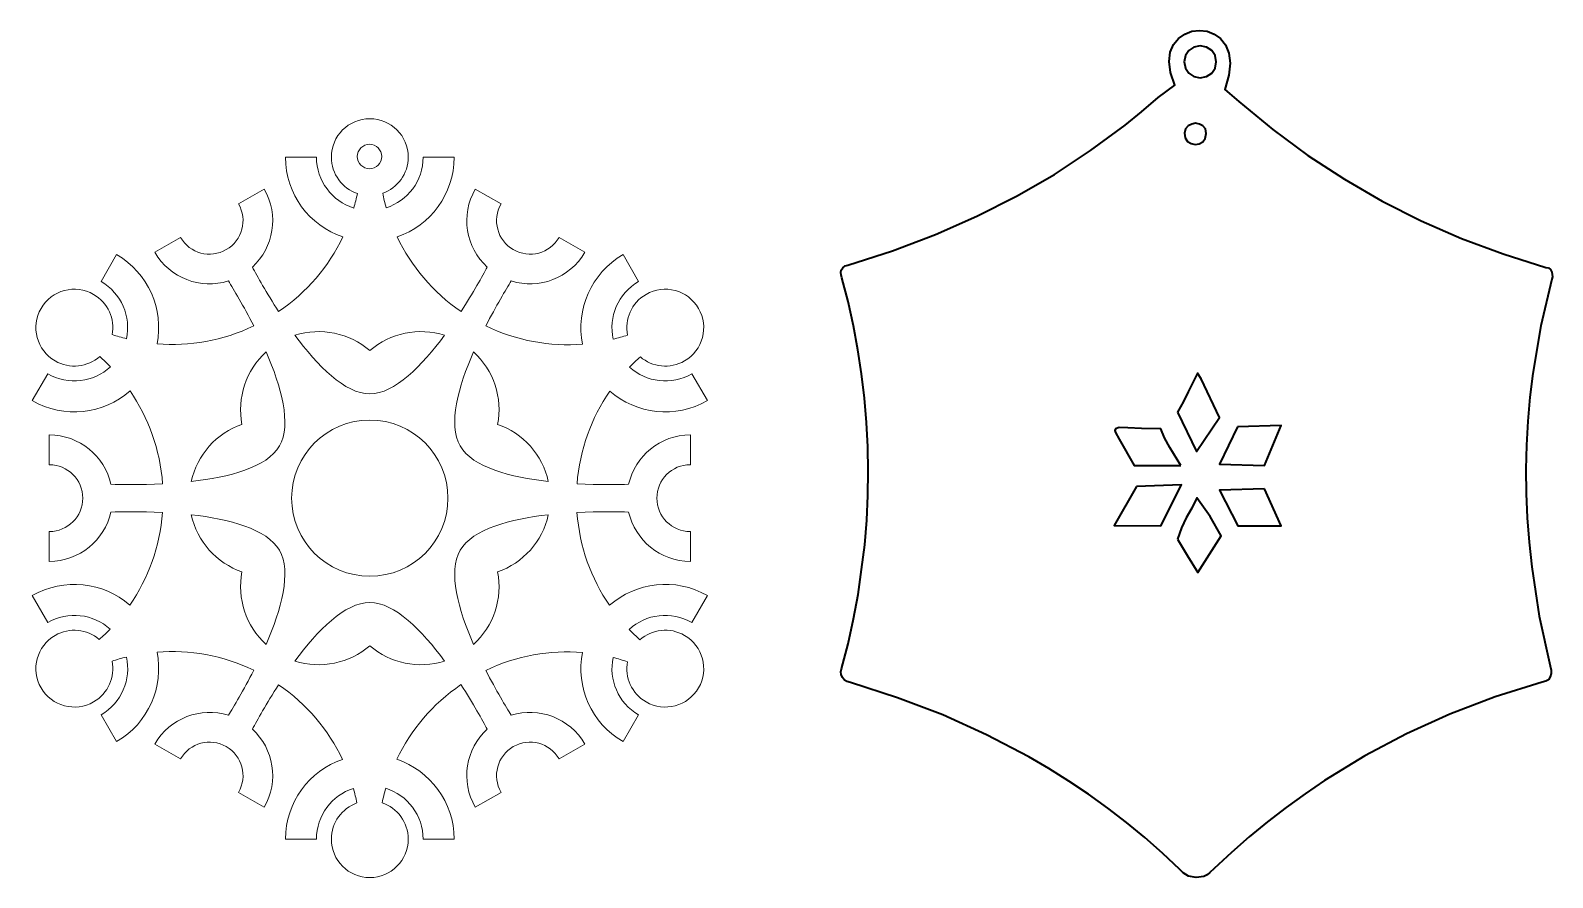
# Model space of a CAD drawing. Header units: millimetres. Extents: x -103 to 102, y -103 to 103.
# Drawn here: x 35.3 to 101.6, y -61.4 to -24.4 of the extents above; entities that cross this region are included whole.
import ezdxf

# ---------------------------------------------------------------- set-up
doc = ezdxf.new("R2010")
doc.units = ezdxf.units.MM
doc.header["$MEASUREMENT"] = 0
doc.layers.add('layer 1', color=7, linetype='Continuous')

msp = doc.modelspace()

# ---------------------------------------------------------------- linework, layer by layer
at = {"layer": 'layer 1', "color": 240, "lineweight": 35}
for points, knots in [([(101.3777, -34.8001), (101.3777, -34.8001), (101.2659, -34.7778), (101.2659, -34.7778), (101.2659, -34.7778), (101.2659, -34.7778), (99.399, -34.1853), (99.399, -34.1853), (99.399, -34.1853), (99.399, -34.1853), (97.588, -33.5145), (97.588, -33.5145), (97.588, -33.5145), (97.588, -33.5145), (95.8328, -32.7432), (95.8328, -32.7432), (95.8328, -32.7432), (95.8328, -32.7432), (94.1336, -31.8824), (94.1336, -31.8824), (94.1336, -31.8824), (94.1336, -31.8824), (92.4902, -30.9321), (92.4902, -30.9321), (92.4902, -30.9321), (92.4902, -30.9321), (90.9028, -29.8924), (90.9028, -29.8924), (90.9028, -29.8924), (90.9028, -29.8924), (89.3712, -28.7634), (89.3712, -28.7634), (89.3712, -28.7634), (89.3712, -28.7634), (87.8956, -27.5448), (87.8956, -27.5448), (87.8956, -27.5448), (87.8956, -27.5448), (87.2808, -27.0193), (87.2808, -27.0193), (87.2808, -27.0193), (87.2808, -27.0193), (87.4596, -26.4045), (87.4596, -26.4045), (87.4596, -26.4045), (87.4596, -26.4045), (87.5155, -25.8791), (87.5155, -25.8791), (87.5155, -25.8791), (87.5155, -25.8791), (87.4596, -25.4319), (87.4596, -25.4319), (87.4596, -25.4319), (87.4596, -25.4319), (87.3142, -25.0742), (87.3142, -25.0742), (87.3142, -25.0742), (87.3142, -25.0742), (87.0907, -24.7947), (87.0907, -24.7947), (87.0907, -24.7947), (87.0907, -24.7947), (86.8224, -24.6047), (86.8224, -24.6047), (86.8224, -24.6047), (86.8224, -24.6047), (86.5093, -24.4817), (86.5093, -24.4817), (86.5093, -24.4817), (86.5093, -24.4817), (86.174, -24.4482), (86.174, -24.4482), (86.174, -24.4482), (86.174, -24.4482), (85.8386, -24.4817), (85.8386, -24.4817), (85.8386, -24.4817), (85.8386, -24.4817), (85.5368, -24.6047), (85.5368, -24.6047), (85.5368, -24.6047), (85.5368, -24.6047), (85.2573, -24.7947), (85.2573, -24.7947), (85.2573, -24.7947), (85.2573, -24.7947), (85.0449, -25.063), (85.0449, -25.063), (85.0449, -25.063), (85.0449, -25.063), (84.8995, -25.3984), (84.8995, -25.3984), (84.8995, -25.3984), (84.8995, -25.3984), (84.8548, -25.8008), (84.8548, -25.8008), (84.8548, -25.8008), (84.8548, -25.8008), (84.9107, -26.2815), (84.9107, -26.2815), (84.9107, -26.2815), (84.9107, -26.2815), (85.112, -26.8293), (85.112, -26.8293), (85.112, -26.8293), (85.112, -26.8293), (84.3741, -27.3771), (84.3741, -27.3771), (84.3741, -27.3771), (84.3741, -27.3771), (83.6586, -27.9919), (83.6586, -27.9919), (83.6586, -27.9919), (83.6586, -27.9919), (82.9432, -28.5733), (82.9432, -28.5733), (82.9432, -28.5733), (82.9432, -28.5733), (81.434, -29.68), (81.434, -29.68), (81.434, -29.68), (81.434, -29.68), (79.8577, -30.7197), (79.8577, -30.7197), (79.8577, -30.7197), (79.8577, -30.7197), (78.2144, -31.6699), (78.2144, -31.6699), (78.2144, -31.6699), (78.2144, -31.6699), (76.4816, -32.5419), (76.4816, -32.5419), (76.4816, -32.5419), (76.4816, -32.5419), (74.6817, -33.3356), (74.6817, -33.3356), (74.6817, -33.3356), (74.6817, -33.3356), (72.8148, -34.0511), (72.8148, -34.0511), (72.8148, -34.0511), (72.8148, -34.0511), (70.8584, -34.6771), (70.8584, -34.6771), (70.8584, -34.6771), (70.8584, -34.6771), (70.7466, -34.7107), (70.7466, -34.7107), (70.7466, -34.7107), (70.7466, -34.7107), (70.646, -34.789), (70.646, -34.789), (70.646, -34.789), (70.646, -34.789), (70.579, -34.8896), (70.579, -34.8896), (70.579, -34.8896), (70.579, -34.8896), (70.5566, -35.0014), (70.5566, -35.0014), (70.5566, -35.0014), (70.5566, -35.0014), (70.5677, -35.102), (70.5677, -35.102), (70.5677, -35.102), (70.5677, -35.102), (70.6013, -35.2249), (70.6013, -35.2249), (70.6013, -35.2249), (70.6013, -35.2249), (70.8697, -36.2645), (70.8697, -36.2645), (70.8697, -36.2645), (70.8697, -36.2645), (71.1044, -37.3154), (71.1044, -37.3154), (71.1044, -37.3154), (71.1044, -37.3154), (71.2944, -38.3663), (71.2944, -38.3663), (71.2944, -38.3663), (71.2944, -38.3663), (71.4621, -39.4171), (71.4621, -39.4171), (71.4621, -39.4171), (71.4621, -39.4171), (71.585, -40.468), (71.585, -40.468), (71.585, -40.468), (71.585, -40.468), (71.6745, -41.53), (71.6745, -41.53), (71.6745, -41.53), (71.6745, -41.53), (71.7304, -42.5921), (71.7304, -42.5921), (71.7304, -42.5921), (71.7304, -42.5921), (71.7528, -43.654), (71.7528, -43.654), (71.7528, -43.654), (71.7528, -43.654), (71.7304, -44.7161), (71.7304, -44.7161), (71.7304, -44.7161), (71.7304, -44.7161), (71.6857, -45.7893), (71.6857, -45.7893), (71.6857, -45.7893), (71.6857, -45.7893), (71.5963, -46.8625), (71.5963, -46.8625), (71.5963, -46.8625), (71.5963, -46.8625), (71.4621, -47.9357), (71.4621, -47.9357), (71.4621, -47.9357), (71.4621, -47.9357), (71.3056, -49.0201), (71.3056, -49.0201), (71.3056, -49.0201), (71.3056, -49.0201), (71.1044, -50.0933), (71.1044, -50.0933), (71.1044, -50.0933), (71.1044, -50.0933), (70.8697, -51.1777), (70.8697, -51.1777), (70.8697, -51.1777), (70.8697, -51.1777), (70.5901, -52.2621), (70.5901, -52.2621), (70.5901, -52.2621), (70.5901, -52.2621), (70.5566, -52.3962), (70.5566, -52.3962), (70.5566, -52.3962), (70.5566, -52.3962), (70.5677, -52.508), (70.5677, -52.508), (70.5677, -52.508), (70.5677, -52.508), (70.6237, -52.6421), (70.6237, -52.6421), (70.6237, -52.6421), (70.6237, -52.6421), (70.7243, -52.7652), (70.7243, -52.7652), (70.7243, -52.7652), (70.7243, -52.7652), (70.8249, -52.8211), (70.8249, -52.8211), (70.8249, -52.8211), (70.8249, -52.8211), (70.9814, -52.8658), (70.9814, -52.8658), (70.9814, -52.8658), (70.9814, -52.8658), (73.0272, -53.5253), (73.0272, -53.5253), (73.0272, -53.5253), (73.0272, -53.5253), (74.9948, -54.2743), (74.9948, -54.2743), (74.9948, -54.2743), (74.9948, -54.2743), (76.9063, -55.1351), (76.9063, -55.1351), (76.9063, -55.1351), (76.9063, -55.1351), (78.7398, -56.0965), (78.7398, -56.0965), (78.7398, -56.0965), (78.7398, -56.0965), (79.6229, -56.6108), (79.6229, -56.6108), (79.6229, -56.6108), (79.6229, -56.6108), (80.4949, -57.1586), (80.4949, -57.1586), (80.4949, -57.1586), (80.4949, -57.1586), (81.3445, -57.7287), (81.3445, -57.7287), (81.3445, -57.7287), (81.3445, -57.7287), (82.183, -58.3324), (82.183, -58.3324), (82.183, -58.3324), (82.183, -58.3324), (82.999, -58.9584), (82.999, -58.9584), (82.999, -58.9584), (82.999, -58.9584), (83.7928, -59.618), (83.7928, -59.618), (83.7928, -59.618), (83.7928, -59.618), (84.5642, -60.2999), (84.5642, -60.2999), (84.5642, -60.2999), (84.5642, -60.2999), (85.3243, -61.0154), (85.3243, -61.0154), (85.3243, -61.0154), (85.3243, -61.0154), (85.4697, -61.1495), (85.4697, -61.1495), (85.4697, -61.1495), (85.4697, -61.1495), (85.7044, -61.2949), (85.7044, -61.2949), (85.7044, -61.2949), (85.7044, -61.2949), (86.0286, -61.362), (86.0286, -61.362), (86.0286, -61.362), (86.0286, -61.362), (86.364, -61.3172), (86.364, -61.3172), (86.364, -61.3172), (86.364, -61.3172), (86.5093, -61.239), (86.5093, -61.239), (86.5093, -61.239), (86.5093, -61.239), (86.6323, -61.1384), (86.6323, -61.1384), (86.6323, -61.1384), (86.6323, -61.1384), (86.8112, -60.9595), (86.8112, -60.9595), (86.8112, -60.9595), (86.8112, -60.9595), (87.5714, -60.2664), (87.5714, -60.2664), (87.5714, -60.2664), (87.5714, -60.2664), (88.3428, -59.5845), (88.3428, -59.5845), (88.3428, -59.5845), (88.3428, -59.5845), (89.1365, -58.9361), (89.1365, -58.9361), (89.1365, -58.9361), (89.1365, -58.9361), (89.9526, -58.31), (89.9526, -58.31), (89.9526, -58.31), (89.9526, -58.31), (90.7798, -57.7063), (90.7798, -57.7063), (90.7798, -57.7063), (90.7798, -57.7063), (91.6294, -57.1363), (91.6294, -57.1363), (91.6294, -57.1363), (91.6294, -57.1363), (93.3734, -56.063), (93.3734, -56.063), (93.3734, -56.063), (93.3734, -56.063), (95.1956, -55.1016), (95.1956, -55.1016), (95.1956, -55.1016), (95.1956, -55.1016), (97.0849, -54.2408), (97.0849, -54.2408), (97.0849, -54.2408), (97.0849, -54.2408), (99.0525, -53.4918), (99.0525, -53.4918), (99.0525, -53.4918), (99.0525, -53.4918), (101.0982, -52.8546), (101.0982, -52.8546), (101.0982, -52.8546), (101.0982, -52.8546), (101.2659, -52.8099), (101.2659, -52.8099), (101.2659, -52.8099), (101.2659, -52.8099), (101.3777, -52.7428), (101.3777, -52.7428), (101.3777, -52.7428), (101.3777, -52.7428), (101.456, -52.6086), (101.456, -52.6086), (101.456, -52.6086), (101.456, -52.6086), (101.5007, -52.4633), (101.5007, -52.4633), (101.5007, -52.4633), (101.5007, -52.4633), (101.5007, -52.3179), (101.5007, -52.3179), (101.5007, -52.3179), (101.5007, -52.3179), (101.456, -52.1391), (101.456, -52.1391), (101.456, -52.1391), (101.456, -52.1391), (100.9753, -49.9703), (100.9753, -49.9703), (100.9753, -49.9703), (100.9753, -49.9703), (100.6511, -47.8239), (100.6511, -47.8239), (100.6511, -47.8239), (100.6511, -47.8239), (100.5393, -46.7507), (100.5393, -46.7507), (100.5393, -46.7507), (100.5393, -46.7507), (100.4498, -45.6887), (100.4498, -45.6887), (100.4498, -45.6887), (100.4498, -45.6887), (100.4051, -44.6267), (100.4051, -44.6267), (100.4051, -44.6267), (100.4051, -44.6267), (100.394, -43.5646), (100.394, -43.5646), (100.394, -43.5646), (100.394, -43.5646), (100.4275, -42.5138), (100.4275, -42.5138), (100.4275, -42.5138), (100.4275, -42.5138), (100.4834, -41.4741), (100.4834, -41.4741), (100.4834, -41.4741), (100.4834, -41.4741), (100.5729, -40.4344), (100.5729, -40.4344), (100.5729, -40.4344), (100.5729, -40.4344), (100.6958, -39.3947), (100.6958, -39.3947), (100.6958, -39.3947), (100.6958, -39.3947), (101.0424, -37.3266), (101.0424, -37.3266), (101.0424, -37.3266), (101.0424, -37.3266), (101.5231, -35.2809), (101.5231, -35.2809), (101.5231, -35.2809), (101.5231, -35.2809), (101.5566, -35.1802), (101.5566, -35.1802), (101.5566, -35.1802), (101.5566, -35.1802), (101.5231, -34.979), (101.5231, -34.979), (101.5231, -34.979), (101.5231, -34.979), (101.4671, -34.8672), (101.4671, -34.8672), (101.4671, -34.8672), (101.4671, -34.8672), (101.3777, -34.8001), (101.3777, -34.8001)], [0, 0, 0, 0, 0.008547, 0.008547, 0.008547, 0.008547, 0.017094, 0.017094, 0.017094, 0.017094, 0.025641, 0.025641, 0.025641, 0.025641, 0.034188, 0.034188, 0.034188, 0.034188, 0.042735, 0.042735, 0.042735, 0.042735, 0.0512821, 0.0512821, 0.0512821, 0.0512821, 0.0598291, 0.0598291, 0.0598291, 0.0598291, 0.0683761, 0.0683761, 0.0683761, 0.0683761, 0.0769231, 0.0769231, 0.0769231, 0.0769231, 0.0854701, 0.0854701, 0.0854701, 0.0854701, 0.0940171, 0.0940171, 0.0940171, 0.0940171, 0.1025641, 0.1025641, 0.1025641, 0.1025641, 0.1111111, 0.1111111, 0.1111111, 0.1111111, 0.1196581, 0.1196581, 0.1196581, 0.1196581, 0.1282051, 0.1282051, 0.1282051, 0.1282051, 0.1367521, 0.1367521, 0.1367521, 0.1367521, 0.1452991, 0.1452991, 0.1452991, 0.1452991, 0.1538462, 0.1538462, 0.1538462, 0.1538462, 0.1623932, 0.1623932, 0.1623932, 0.1623932, 0.1709402, 0.1709402, 0.1709402, 0.1709402, 0.1794872, 0.1794872, 0.1794872, 0.1794872, 0.1880342, 0.1880342, 0.1880342, 0.1880342, 0.1965812, 0.1965812, 0.1965812, 0.1965812, 0.2051282, 0.2051282, 0.2051282, 0.2051282, 0.2136752, 0.2136752, 0.2136752, 0.2136752, 0.2222222, 0.2222222, 0.2222222, 0.2222222, 0.2307692, 0.2307692, 0.2307692, 0.2307692, 0.2393162, 0.2393162, 0.2393162, 0.2393162, 0.2478632, 0.2478632, 0.2478632, 0.2478632, 0.2564103, 0.2564103, 0.2564103, 0.2564103, 0.2649573, 0.2649573, 0.2649573, 0.2649573, 0.2735043, 0.2735043, 0.2735043, 0.2735043, 0.2820513, 0.2820513, 0.2820513, 0.2820513, 0.2905983, 0.2905983, 0.2905983, 0.2905983, 0.2991453, 0.2991453, 0.2991453, 0.2991453, 0.3076923, 0.3076923, 0.3076923, 0.3076923, 0.3162393, 0.3162393, 0.3162393, 0.3162393, 0.3247863, 0.3247863, 0.3247863, 0.3247863, 0.3333333, 0.3333333, 0.3333333, 0.3333333, 0.3418803, 0.3418803, 0.3418803, 0.3418803, 0.3504274, 0.3504274, 0.3504274, 0.3504274, 0.3589744, 0.3589744, 0.3589744, 0.3589744, 0.3675214, 0.3675214, 0.3675214, 0.3675214, 0.3760684, 0.3760684, 0.3760684, 0.3760684, 0.3846154, 0.3846154, 0.3846154, 0.3846154, 0.3931624, 0.3931624, 0.3931624, 0.3931624, 0.4017094, 0.4017094, 0.4017094, 0.4017094, 0.4102564, 0.4102564, 0.4102564, 0.4102564, 0.4188034, 0.4188034, 0.4188034, 0.4188034, 0.4273504, 0.4273504, 0.4273504, 0.4273504, 0.4358974, 0.4358974, 0.4358974, 0.4358974, 0.4444444, 0.4444444, 0.4444444, 0.4444444, 0.4529915, 0.4529915, 0.4529915, 0.4529915, 0.4615385, 0.4615385, 0.4615385, 0.4615385, 0.4700855, 0.4700855, 0.4700855, 0.4700855, 0.4786325, 0.4786325, 0.4786325, 0.4786325, 0.4871795, 0.4871795, 0.4871795, 0.4871795, 0.4957265, 0.4957265, 0.4957265, 0.4957265, 0.5042735, 0.5042735, 0.5042735, 0.5042735, 0.5128205, 0.5128205, 0.5128205, 0.5128205, 0.5213675, 0.5213675, 0.5213675, 0.5213675, 0.5299145, 0.5299145, 0.5299145, 0.5299145, 0.5384615, 0.5384615, 0.5384615, 0.5384615, 0.5470085, 0.5470085, 0.5470085, 0.5470085, 0.5555556, 0.5555556, 0.5555556, 0.5555556, 0.5641026, 0.5641026, 0.5641026, 0.5641026, 0.5726496, 0.5726496, 0.5726496, 0.5726496, 0.5811966, 0.5811966, 0.5811966, 0.5811966, 0.5897436, 0.5897436, 0.5897436, 0.5897436, 0.5982906, 0.5982906, 0.5982906, 0.5982906, 0.6068376, 0.6068376, 0.6068376, 0.6068376, 0.6153846, 0.6153846, 0.6153846, 0.6153846, 0.6239316, 0.6239316, 0.6239316, 0.6239316, 0.6324786, 0.6324786, 0.6324786, 0.6324786, 0.6410256, 0.6410256, 0.6410256, 0.6410256, 0.6495726, 0.6495726, 0.6495726, 0.6495726, 0.6581197, 0.6581197, 0.6581197, 0.6581197, 0.6666667, 0.6666667, 0.6666667, 0.6666667, 0.6752137, 0.6752137, 0.6752137, 0.6752137, 0.6837607, 0.6837607, 0.6837607, 0.6837607, 0.6923077, 0.6923077, 0.6923077, 0.6923077, 0.7008547, 0.7008547, 0.7008547, 0.7008547, 0.7094017, 0.7094017, 0.7094017, 0.7094017, 0.7179487, 0.7179487, 0.7179487, 0.7179487, 0.7264957, 0.7264957, 0.7264957, 0.7264957, 0.7350427, 0.7350427, 0.7350427, 0.7350427, 0.7435897, 0.7435897, 0.7435897, 0.7435897, 0.7521368, 0.7521368, 0.7521368, 0.7521368, 0.7606838, 0.7606838, 0.7606838, 0.7606838, 0.7692308, 0.7692308, 0.7692308, 0.7692308, 0.7777778, 0.7777778, 0.7777778, 0.7777778, 0.7863248, 0.7863248, 0.7863248, 0.7863248, 0.7948718, 0.7948718, 0.7948718, 0.7948718, 0.8034188, 0.8034188, 0.8034188, 0.8034188, 0.8119658, 0.8119658, 0.8119658, 0.8119658, 0.8205128, 0.8205128, 0.8205128, 0.8205128, 0.8290598, 0.8290598, 0.8290598, 0.8290598, 0.8376068, 0.8376068, 0.8376068, 0.8376068, 0.8461538, 0.8461538, 0.8461538, 0.8461538, 0.8547009, 0.8547009, 0.8547009, 0.8547009, 0.8632479, 0.8632479, 0.8632479, 0.8632479, 0.8717949, 0.8717949, 0.8717949, 0.8717949, 0.8803419, 0.8803419, 0.8803419, 0.8803419, 0.8888889, 0.8888889, 0.8888889, 0.8888889, 0.8974359, 0.8974359, 0.8974359, 0.8974359, 0.9059829, 0.9059829, 0.9059829, 0.9059829, 0.9145299, 0.9145299, 0.9145299, 0.9145299, 0.9230769, 0.9230769, 0.9230769, 0.9230769, 0.9316239, 0.9316239, 0.9316239, 0.9316239, 0.9401709, 0.9401709, 0.9401709, 0.9401709, 0.9487179, 0.9487179, 0.9487179, 0.9487179, 0.957265, 0.957265, 0.957265, 0.957265, 0.965812, 0.965812, 0.965812, 0.965812, 0.974359, 0.974359, 0.974359, 0.974359, 0.982906, 0.982906, 0.982906, 0.982906, 1, 1, 1, 1]), ([(86.2075, -25.1189), (86.2075, -25.1189), (86.487, -25.1748), (86.487, -25.1748), (86.487, -25.1748), (86.487, -25.1748), (86.7105, -25.3201), (86.7105, -25.3201), (86.7105, -25.3201), (86.7105, -25.3201), (86.8559, -25.5437), (86.8559, -25.5437), (86.8559, -25.5437), (86.8559, -25.5437), (86.9118, -25.8231), (86.9118, -25.8231), (86.9118, -25.8231), (86.9118, -25.8231), (86.8559, -26.0915), (86.8559, -26.0915), (86.8559, -26.0915), (86.8559, -26.0915), (86.7105, -26.3151), (86.7105, -26.3151), (86.7105, -26.3151), (86.7105, -26.3151), (86.487, -26.4604), (86.487, -26.4604), (86.487, -26.4604), (86.487, -26.4604), (86.2075, -26.5163), (86.2075, -26.5163), (86.2075, -26.5163), (86.2075, -26.5163), (85.9392, -26.4604), (85.9392, -26.4604), (85.9392, -26.4604), (85.9392, -26.4604), (85.7156, -26.3151), (85.7156, -26.3151), (85.7156, -26.3151), (85.7156, -26.3151), (85.5703, -26.0915), (85.5703, -26.0915), (85.5703, -26.0915), (85.5703, -26.0915), (85.5144, -25.8231), (85.5144, -25.8231), (85.5144, -25.8231), (85.5144, -25.8231), (85.5703, -25.5437), (85.5703, -25.5437), (85.5703, -25.5437), (85.5703, -25.5437), (85.7156, -25.3201), (85.7156, -25.3201), (85.7156, -25.3201), (85.7156, -25.3201), (85.9392, -25.1748), (85.9392, -25.1748), (85.9392, -25.1748), (85.9392, -25.1748), (86.2075, -25.1189), (86.2075, -25.1189)], [0, 0, 0, 0, 0.0588235, 0.0588235, 0.0588235, 0.0588235, 0.1176471, 0.1176471, 0.1176471, 0.1176471, 0.1764706, 0.1764706, 0.1764706, 0.1764706, 0.2352941, 0.2352941, 0.2352941, 0.2352941, 0.2941176, 0.2941176, 0.2941176, 0.2941176, 0.3529412, 0.3529412, 0.3529412, 0.3529412, 0.4117647, 0.4117647, 0.4117647, 0.4117647, 0.4705882, 0.4705882, 0.4705882, 0.4705882, 0.5294118, 0.5294118, 0.5294118, 0.5294118, 0.5882353, 0.5882353, 0.5882353, 0.5882353, 0.6470588, 0.6470588, 0.6470588, 0.6470588, 0.7058824, 0.7058824, 0.7058824, 0.7058824, 0.7647059, 0.7647059, 0.7647059, 0.7647059, 0.8235294, 0.8235294, 0.8235294, 0.8235294, 0.8823529, 0.8823529, 0.8823529, 0.8823529, 1, 1, 1, 1]), ([(85.5256, -28.9311), (85.5256, -28.9311), (85.5703, -28.741), (85.5703, -28.741), (85.5703, -28.741), (85.5703, -28.741), (85.6821, -28.6068), (85.6821, -28.6068), (85.6821, -28.6068), (85.6821, -28.6068), (85.8386, -28.5286), (85.8386, -28.5286), (85.8386, -28.5286), (85.8386, -28.5286), (86.0063, -28.495), (86.0063, -28.495), (86.0063, -28.495), (86.0063, -28.495), (86.1852, -28.5286), (86.1852, -28.5286), (86.1852, -28.5286), (86.1852, -28.5286), (86.3305, -28.6068), (86.3305, -28.6068), (86.3305, -28.6068), (86.3305, -28.6068), (86.4423, -28.741), (86.4423, -28.741), (86.4423, -28.741), (86.4423, -28.741), (86.4758, -28.9422), (86.4758, -28.9422), (86.4758, -28.9422), (86.4758, -28.9422), (86.4311, -29.1546), (86.4311, -29.1546), (86.4311, -29.1546), (86.4311, -29.1546), (86.3193, -29.3), (86.3193, -29.3), (86.3193, -29.3), (86.3193, -29.3), (86.1628, -29.3894), (86.1628, -29.3894), (86.1628, -29.3894), (86.1628, -29.3894), (85.9839, -29.4117), (85.9839, -29.4117), (85.9839, -29.4117), (85.9839, -29.4117), (85.8163, -29.3782), (85.8163, -29.3782), (85.8163, -29.3782), (85.8163, -29.3782), (85.6597, -29.2887), (85.6597, -29.2887), (85.6597, -29.2887), (85.6597, -29.2887), (85.5591, -29.1323), (85.5591, -29.1323), (85.5591, -29.1323), (85.5591, -29.1323), (85.5256, -28.9311), (85.5256, -28.9311)], [0, 0, 0, 0, 0.0588235, 0.0588235, 0.0588235, 0.0588235, 0.1176471, 0.1176471, 0.1176471, 0.1176471, 0.1764706, 0.1764706, 0.1764706, 0.1764706, 0.2352941, 0.2352941, 0.2352941, 0.2352941, 0.2941176, 0.2941176, 0.2941176, 0.2941176, 0.3529412, 0.3529412, 0.3529412, 0.3529412, 0.4117647, 0.4117647, 0.4117647, 0.4117647, 0.4705882, 0.4705882, 0.4705882, 0.4705882, 0.5294118, 0.5294118, 0.5294118, 0.5294118, 0.5882353, 0.5882353, 0.5882353, 0.5882353, 0.6470588, 0.6470588, 0.6470588, 0.6470588, 0.7058824, 0.7058824, 0.7058824, 0.7058824, 0.7647059, 0.7647059, 0.7647059, 0.7647059, 0.8235294, 0.8235294, 0.8235294, 0.8235294, 0.8823529, 0.8823529, 0.8823529, 0.8823529, 1, 1, 1, 1]), ([(85.2237, -41.0829), (85.2237, -41.0829), (85.4809, -40.6245), (85.4809, -40.6245), (85.4809, -40.6245), (85.4809, -40.6245), (85.6821, -40.1997), (85.6821, -40.1997), (85.6821, -40.1997), (85.6821, -40.1997), (86.0957, -39.3836), (86.0957, -39.3836), (86.0957, -39.3836), (86.0957, -39.3836), (86.2522, -39.6295), (86.2522, -39.6295), (86.2522, -39.6295), (86.2522, -39.6295), (87.0459, -41.3176), (87.0459, -41.3176), (87.0459, -41.3176), (87.0459, -41.3176), (86.051, -42.7933), (86.051, -42.7933), (86.051, -42.7933), (86.051, -42.7933), (85.2237, -41.0829), (85.2237, -41.0829)], [0, 0, 0, 0, 0.125, 0.125, 0.125, 0.125, 0.25, 0.25, 0.25, 0.25, 0.375, 0.375, 0.375, 0.375, 0.5, 0.5, 0.5, 0.5, 0.625, 0.625, 0.625, 0.625, 0.75, 0.75, 0.75, 0.75, 1, 1, 1, 1]), ([(85.369, -43.4081), (85.369, -43.4081), (83.3345, -43.4081), (83.3345, -43.4081), (83.3345, -43.4081), (83.3345, -43.4081), (82.6749, -42.2567), (82.6749, -42.2567), (82.6749, -42.2567), (82.6749, -42.2567), (82.5183, -41.966), (82.5183, -41.966), (82.5183, -41.966), (82.5183, -41.966), (82.496, -41.8765), (82.496, -41.8765), (82.496, -41.8765), (82.496, -41.8765), (82.5183, -41.8095), (82.5183, -41.8095), (82.5183, -41.8095), (82.5183, -41.8095), (82.6861, -41.7536), (82.6861, -41.7536), (82.6861, -41.7536), (82.6861, -41.7536), (83.055, -41.7648), (83.055, -41.7648), (83.055, -41.7648), (83.055, -41.7648), (83.6475, -41.7871), (83.6475, -41.7871), (83.6475, -41.7871), (83.6475, -41.7871), (84.4971, -41.8095), (84.4971, -41.8095), (84.4971, -41.8095), (84.4971, -41.8095), (84.6536, -42.2007), (84.6536, -42.2007), (84.6536, -42.2007), (84.6536, -42.2007), (84.8884, -42.6256), (84.8884, -42.6256), (84.8884, -42.6256), (84.8884, -42.6256), (85.369, -43.4081), (85.369, -43.4081)], [0, 0, 0, 0, 0.0769231, 0.0769231, 0.0769231, 0.0769231, 0.1538462, 0.1538462, 0.1538462, 0.1538462, 0.2307692, 0.2307692, 0.2307692, 0.2307692, 0.3076923, 0.3076923, 0.3076923, 0.3076923, 0.3846154, 0.3846154, 0.3846154, 0.3846154, 0.4615385, 0.4615385, 0.4615385, 0.4615385, 0.5384615, 0.5384615, 0.5384615, 0.5384615, 0.6153846, 0.6153846, 0.6153846, 0.6153846, 0.6923077, 0.6923077, 0.6923077, 0.6923077, 0.7692308, 0.7692308, 0.7692308, 0.7692308, 0.8461538, 0.8461538, 0.8461538, 0.8461538, 1, 1, 1, 1]), ([(87.8397, -41.7201), (87.8397, -41.7201), (89.7401, -41.6642), (89.7401, -41.6642), (89.7401, -41.6642), (89.7401, -41.6642), (89.0135, -43.4081), (89.0135, -43.4081), (89.0135, -43.4081), (89.0135, -43.4081), (87.0459, -43.3522), (87.0459, -43.3522), (87.0459, -43.3522), (87.0459, -43.3522), (87.8397, -41.7201), (87.8397, -41.7201)], [0, 0, 0, 0, 0.2, 0.2, 0.2, 0.2, 0.4, 0.4, 0.4, 0.4, 0.6, 0.6, 0.6, 0.6, 1, 1, 1, 1]), ([(83.4351, -44.3248), (83.4351, -44.3248), (85.3914, -44.2466), (85.3914, -44.2466), (85.3914, -44.2466), (85.3914, -44.2466), (84.4971, -46.0353), (84.4971, -46.0353), (84.4971, -46.0353), (84.4971, -46.0353), (82.4624, -46.024), (82.4624, -46.024), (82.4624, -46.024), (82.4624, -46.024), (83.4351, -44.3248), (83.4351, -44.3248)], [0, 0, 0, 0, 0.2, 0.2, 0.2, 0.2, 0.4, 0.4, 0.4, 0.4, 0.6, 0.6, 0.6, 0.6, 1, 1, 1, 1]), ([(85.2237, -46.6165), (85.2237, -46.6165), (85.3914, -46.1246), (85.3914, -46.1246), (85.3914, -46.1246), (85.3914, -46.1246), (85.6039, -45.6887), (85.6039, -45.6887), (85.6039, -45.6887), (85.6039, -45.6887), (85.8386, -45.2639), (85.8386, -45.2639), (85.8386, -45.2639), (85.8386, -45.2639), (86.0622, -44.8167), (86.0622, -44.8167), (86.0622, -44.8167), (86.0622, -44.8167), (86.6435, -45.6328), (86.6435, -45.6328), (86.6435, -45.6328), (86.6435, -45.6328), (87.1242, -46.4713), (87.1242, -46.4713), (87.1242, -46.4713), (87.1242, -46.4713), (86.1069, -48.0698), (86.1069, -48.0698), (86.1069, -48.0698), (86.1069, -48.0698), (85.6597, -47.3432), (85.6597, -47.3432), (85.6597, -47.3432), (85.6597, -47.3432), (85.2237, -46.6165), (85.2237, -46.6165)], [0, 0, 0, 0, 0.1, 0.1, 0.1, 0.1, 0.2, 0.2, 0.2, 0.2, 0.3, 0.3, 0.3, 0.3, 0.4, 0.4, 0.4, 0.4, 0.5, 0.5, 0.5, 0.5, 0.6, 0.6, 0.6, 0.6, 0.7, 0.7, 0.7, 0.7, 0.8, 0.8, 0.8, 0.8, 1, 1, 1, 1]), ([(89.0135, -44.4254), (89.0135, -44.4254), (89.7401, -46.0353), (89.7401, -46.0353), (89.7401, -46.0353), (89.7401, -46.0353), (87.8508, -46.0353), (87.8508, -46.0353), (87.8508, -46.0353), (87.8508, -46.0353), (87.0572, -44.4813), (87.0572, -44.4813), (87.0572, -44.4813), (87.0572, -44.4813), (89.0135, -44.4254), (89.0135, -44.4254)], [0, 0, 0, 0, 0.2, 0.2, 0.2, 0.2, 0.4, 0.4, 0.4, 0.4, 0.6, 0.6, 0.6, 0.6, 1, 1, 1, 1])]:
    msp.add_open_spline(points, degree=3, knots=knots, dxfattribs=at)
at = {"layer": 'layer 1', "color": 30, "lineweight": 9}
for points, knots in [([(64.0028, -46.287), (64.0028, -46.287), (64.0028, -47.5835), (64.0028, -47.5835), (64.0028, -47.5835), (62.6892, -47.5835), (61.5922, -46.6636), (61.3164, -45.4333), (61.3164, -45.4333), (60.8877, -45.4184), (60.0407, -45.4019), (59.0651, -45.4525), (59.0651, -45.4525), (59.1746, -46.9476), (59.6834, -48.3313), (60.4847, -49.499), (60.4847, -49.499), (61.6353, -48.4875), (63.346, -48.2682), (64.7464, -49.0767), (64.7464, -49.0767), (64.7464, -49.0767), (64.0711, -50.2464), (64.0711, -50.2464), (64.0711, -50.2464), (63.1699, -49.7261), (62.0652, -49.8784), (61.3378, -50.5473), (61.3378, -50.5473), (61.4881, -50.704), (61.6446, -50.8547), (61.8068, -50.9992), (61.8068, -50.9992), (62.3314, -50.5396), (63.1095, -50.4396), (63.7469, -50.8077), (63.7469, -50.8077), (64.5479, -51.27), (64.8223, -52.2943), (64.3599, -53.0952), (64.3599, -53.0952), (63.8975, -53.8962), (62.8733, -54.1706), (62.0724, -53.7083), (62.0724, -53.7083), (61.442, -53.3443), (61.1397, -52.6325), (61.2642, -51.9553), (61.2642, -51.9553), (61.0581, -51.8863), (60.8492, -51.8266), (60.6383, -51.7741), (60.6383, -51.7741), (60.4342, -52.7323), (60.8541, -53.7534), (61.7482, -54.2696), (61.7482, -54.2696), (61.7482, -54.2696), (61.073, -55.4391), (61.073, -55.4391), (61.073, -55.4391), (59.6777, -54.6336), (59.0119, -53.0508), (59.3047, -51.5534), (59.3047, -51.5534), (57.8951, -51.4395), (56.4438, -51.6866), (55.0946, -52.3332), (55.0946, -52.3332), (55.5385, -53.2029), (55.9757, -53.9273), (56.2026, -54.2906), (56.2026, -54.2906), (57.406, -53.9144), (58.7512, -54.4043), (59.408, -55.5417), (59.408, -55.5417), (59.408, -55.5417), (58.2852, -56.19), (58.2852, -56.19), (58.2852, -56.19), (57.8825, -55.4923), (56.9904, -55.2535), (56.2929, -55.6561), (56.2929, -55.6561), (55.5951, -56.0589), (55.3562, -56.951), (55.759, -57.6484), (55.759, -57.6484), (55.759, -57.6484), (54.6362, -58.2968), (54.6362, -58.2968), (54.6362, -58.2968), (53.9794, -57.1593), (54.2278, -55.7493), (55.1552, -54.8953), (55.1552, -54.8953), (54.954, -54.5168), (54.5449, -53.7752), (54.013, -52.9554), (54.013, -52.9554), (52.7734, -53.7977), (51.831, -54.9309), (51.2204, -56.2085), (51.2204, -56.2085), (52.6706, -56.6998), (53.7149, -58.0712), (53.7149, -59.6874), (53.7149, -59.6874), (53.7149, -59.6874), (52.3644, -59.6874), (52.3644, -59.6874), (52.3644, -59.6874), (52.3644, -58.6472), (51.6806, -57.7671), (50.7382, -57.4711), (50.7382, -57.4711), (50.6776, -57.6798), (50.6251, -57.8904), (50.5812, -58.1033), (50.5812, -58.1033), (51.2409, -58.3281), (51.7162, -58.9515), (51.7162, -59.6874), (51.7162, -59.6874), (51.7162, -60.6122), (50.9665, -61.362), (50.0416, -61.362), (50.0416, -61.362), (49.1167, -61.362), (48.3671, -60.6122), (48.3671, -59.6875), (48.3671, -59.6875), (48.3671, -58.9596), (48.8323, -58.3419), (49.4809, -58.1109), (49.4809, -58.1109), (49.4376, -57.898), (49.3849, -57.6873), (49.3249, -57.4784), (49.3249, -57.4784), (48.393, -57.7807), (47.7188, -58.6549), (47.7188, -59.6875), (47.7188, -59.6875), (47.7188, -59.6875), (46.3684, -59.6875), (46.3684, -59.6875), (46.3684, -59.6875), (46.3684, -58.0763), (47.406, -56.7083), (48.8493, -56.2131), (48.8493, -56.2131), (48.2432, -54.9354), (47.3036, -53.8022), (46.0689, -52.9571), (46.0689, -52.9571), (45.5377, -53.7763), (45.129, -54.5171), (44.9279, -54.8954), (44.9279, -54.8954), (45.8553, -55.7495), (46.1037, -57.1593), (45.4468, -58.2967), (45.4468, -58.2967), (45.4468, -58.2967), (44.3241, -57.6484), (44.3241, -57.6484), (44.3241, -57.6484), (44.7268, -56.951), (44.4879, -56.0589), (43.7902, -55.6561), (43.7902, -55.6561), (43.0926, -55.2534), (42.2006, -55.4923), (41.7979, -56.19), (41.7979, -56.19), (41.7979, -56.19), (40.6752, -55.5417), (40.6752, -55.5417), (40.6752, -55.5417), (41.3319, -54.4042), (42.6771, -53.9143), (43.8805, -54.2904), (43.8805, -54.2904), (44.1076, -53.9269), (44.5454, -53.2019), (44.9895, -52.3313), (44.9895, -52.3313), (43.6399, -51.6786), (42.1871, -51.4272), (40.7754, -51.5372), (40.7754, -51.5372), (41.076, -53.0395), (40.4106, -54.6308), (39.0102, -55.4391), (39.0102, -55.4391), (39.0102, -55.4391), (38.3349, -54.2696), (38.3349, -54.2696), (38.3349, -54.2696), (39.2361, -53.7492), (39.6565, -52.7165), (39.441, -51.7521), (39.441, -51.7521), (39.23, -51.8039), (39.0213, -51.864), (38.8149, -51.9322), (38.8149, -51.9322), (38.9508, -52.6163), (38.6483, -53.3402), (38.0108, -53.7083), (38.0108, -53.7083), (37.2099, -54.1706), (36.1858, -53.8962), (35.7233, -53.0953), (35.7233, -53.0953), (35.2609, -52.2943), (35.5353, -51.2702), (36.3363, -50.8078), (36.3363, -50.8078), (36.9665, -50.4439), (37.7341, -50.5379), (38.2583, -50.9843), (38.2583, -50.9843), (38.4212, -50.8402), (38.5773, -50.6892), (38.7281, -50.5329), (38.7281, -50.5329), (38.0004, -49.877), (36.9064, -49.73), (36.0121, -50.2465), (36.0121, -50.2465), (36.0121, -50.2465), (35.3369, -49.0768), (35.3369, -49.0768), (35.3369, -49.0768), (36.7322, -48.2712), (38.4357, -48.486), (39.5862, -49.4882), (39.5862, -49.4882), (40.3896, -48.3245), (40.9013, -46.944), (41.0158, -45.4525), (41.0158, -45.4525), (40.041, -45.402), (39.1952, -45.4185), (38.7668, -45.4334), (38.7668, -45.4334), (38.4908, -46.6636), (37.394, -47.5835), (36.0806, -47.5835), (36.0806, -47.5835), (36.0806, -47.5835), (36.0806, -46.287), (36.0806, -46.287), (36.0806, -46.287), (36.886, -46.287), (37.5391, -45.634), (37.5391, -44.8286), (37.5391, -44.8286), (37.5391, -44.023), (36.886, -43.37), (36.0806, -43.37), (36.0806, -43.37), (36.0806, -43.37), (36.0806, -42.0736), (36.0806, -42.0736), (36.0806, -42.0736), (37.3941, -42.0736), (38.491, -42.9937), (38.7669, -44.2239), (38.7669, -44.2239), (39.1955, -44.2388), (40.0423, -44.2553), (41.0179, -44.2047), (41.0179, -44.2047), (40.9086, -42.7097), (40.3998, -41.3258), (39.5985, -40.1581), (39.5985, -40.1581), (38.448, -41.1697), (36.7372, -41.3889), (35.3369, -40.5804), (35.3369, -40.5804), (35.3369, -40.5804), (36.0121, -39.4109), (36.0121, -39.4109), (36.0121, -39.4109), (36.9132, -39.9312), (38.018, -39.7788), (38.7455, -39.1099), (38.7455, -39.1099), (38.5951, -38.9532), (38.4386, -38.8025), (38.2764, -38.658), (38.2764, -38.658), (37.7518, -39.1176), (36.9737, -39.2175), (36.3363, -38.8495), (36.3363, -38.8495), (35.5353, -38.3871), (35.2609, -37.363), (35.7233, -36.562), (35.7233, -36.562), (36.1857, -35.761), (37.2099, -35.4866), (38.0108, -35.949), (38.0108, -35.949), (38.6412, -36.3129), (38.9435, -37.0247), (38.8189, -37.7019), (38.8189, -37.7019), (39.0252, -37.7709), (39.234, -37.8306), (39.4448, -37.8831), (39.4448, -37.8831), (39.649, -36.925), (39.2292, -35.9039), (38.3349, -35.3877), (38.3349, -35.3877), (38.3349, -35.3877), (39.0102, -34.218), (39.0102, -34.218), (39.0102, -34.218), (40.4055, -35.0236), (41.0713, -36.6064), (40.7785, -38.1038), (40.7785, -38.1038), (42.1882, -38.2176), (43.6394, -37.9707), (44.9885, -37.3239), (44.9885, -37.3239), (44.5447, -36.4542), (44.1073, -35.7299), (43.8804, -35.3667), (43.8804, -35.3667), (42.677, -35.7427), (41.3319, -35.2528), (40.675, -34.1154), (40.675, -34.1154), (40.675, -34.1154), (41.7978, -33.4671), (41.7978, -33.4671), (41.7978, -33.4671), (42.2005, -34.1648), (43.0926, -34.4038), (43.7902, -34.001), (43.7902, -34.001), (44.4879, -33.5982), (44.7268, -32.7061), (44.324, -32.0087), (44.324, -32.0087), (44.324, -32.0087), (45.4468, -31.3603), (45.4468, -31.3603), (45.4468, -31.3603), (46.1036, -32.4978), (45.8553, -33.9078), (44.9279, -34.7618), (44.9279, -34.7618), (45.129, -35.1403), (45.5381, -35.8818), (46.0701, -36.7018), (46.0701, -36.7018), (47.3095, -35.8595), (48.2521, -34.7263), (48.8625, -33.4487), (48.8625, -33.4487), (47.4124, -32.9574), (46.3683, -31.586), (46.3683, -29.9698), (46.3683, -29.9698), (46.3683, -29.9698), (47.7187, -29.9698), (47.7187, -29.9698), (47.7187, -29.9698), (47.7187, -31.01), (48.4026, -31.8901), (49.3448, -32.1861), (49.3448, -32.1861), (49.4054, -31.9774), (49.4579, -31.7667), (49.5018, -31.5539), (49.5018, -31.5539), (48.8421, -31.3292), (48.3669, -30.7056), (48.3669, -29.9698), (48.3669, -29.9698), (48.3669, -29.0451), (49.1167, -28.2953), (50.0415, -28.2953), (50.0415, -28.2953), (50.9664, -28.2953), (51.7161, -29.0451), (51.7161, -29.9698), (51.7161, -29.9698), (51.7161, -30.6978), (51.2508, -31.3154), (50.6021, -31.5462), (50.6021, -31.5462), (50.6455, -31.7593), (50.6982, -31.9701), (50.7581, -32.1789), (50.7581, -32.1789), (51.69, -31.8765), (52.3643, -31.0025), (52.3643, -29.9698), (52.3643, -29.9698), (52.3643, -29.9698), (53.7148, -29.9698), (53.7148, -29.9698), (53.7148, -29.9698), (53.7148, -31.5811), (52.6771, -32.9489), (51.2339, -33.4442), (51.2339, -33.4442), (51.8401, -34.7218), (52.7796, -35.8552), (54.0142, -36.7001), (54.0142, -36.7001), (54.5455, -35.8808), (54.9542, -35.1401), (55.1552, -34.7618), (55.1552, -34.7618), (54.2278, -33.9078), (53.9794, -32.4979), (54.6362, -31.3603), (54.6362, -31.3603), (54.6362, -31.3603), (55.759, -32.0087), (55.759, -32.0087), (55.759, -32.0087), (55.3562, -32.7061), (55.5952, -33.5982), (56.2929, -34.001), (56.2929, -34.001), (56.9904, -34.4038), (57.8825, -34.1648), (58.2852, -33.4671), (58.2852, -33.4671), (58.2852, -33.4671), (59.408, -34.1154), (59.408, -34.1154), (59.408, -34.1154), (58.7512, -35.2528), (57.406, -35.7427), (56.2026, -35.3667), (56.2026, -35.3667), (55.9754, -35.7302), (55.5379, -36.4552), (55.0937, -37.3258), (55.0937, -37.3258), (56.4432, -37.9785), (57.896, -38.2298), (59.3077, -38.1196), (59.3077, -38.1196), (59.0072, -36.6176), (59.6726, -35.0263), (61.073, -34.218), (61.073, -34.218), (61.073, -34.218), (61.7482, -35.3875), (61.7482, -35.3875), (61.7482, -35.3875), (60.847, -35.9079), (60.4266, -36.9406), (60.6421, -37.905), (60.6421, -37.905), (60.8531, -37.8533), (61.0618, -37.7931), (61.2681, -37.7249), (61.2681, -37.7249), (61.1324, -37.0408), (61.4348, -36.3169), (62.0722, -35.9488), (62.0722, -35.9488), (62.8733, -35.4865), (63.8975, -35.7609), (64.3598, -36.5618), (64.3598, -36.5618), (64.8223, -37.3628), (64.5479, -38.387), (63.7469, -38.8494), (63.7469, -38.8494), (63.1166, -39.2133), (62.3491, -39.1192), (61.8248, -38.6729), (61.8248, -38.6729), (61.662, -38.8169), (61.5059, -38.9678), (61.355, -39.1242), (61.355, -39.1242), (62.0827, -39.7801), (63.1768, -39.9271), (64.0711, -39.4106), (64.0711, -39.4106), (64.0711, -39.4106), (64.7462, -40.5803), (64.7462, -40.5803), (64.7462, -40.5803), (63.351, -41.3859), (61.6475, -41.1711), (60.4969, -40.169), (60.4969, -40.169), (59.6935, -41.3327), (59.1818, -42.7131), (59.0673, -44.2047), (59.0673, -44.2047), (60.0421, -44.2552), (60.8879, -44.2388), (61.3164, -44.2239), (61.3164, -44.2239), (61.5922, -42.9937), (62.6892, -42.0736), (64.0026, -42.0736), (64.0026, -42.0736), (64.0026, -42.0736), (64.0028, -43.37), (64.0028, -43.37), (64.0028, -43.37), (63.1971, -43.37), (62.5441, -44.0231), (62.5441, -44.8286), (62.5441, -44.8286), (62.5441, -45.6341), (63.1971, -46.287), (64.0028, -46.287)], [0, 0, 0, 0, 0.0075188, 0.0075188, 0.0075188, 0.0075188, 0.0150376, 0.0150376, 0.0150376, 0.0150376, 0.0225564, 0.0225564, 0.0225564, 0.0225564, 0.0300752, 0.0300752, 0.0300752, 0.0300752, 0.037594, 0.037594, 0.037594, 0.037594, 0.0451128, 0.0451128, 0.0451128, 0.0451128, 0.0526316, 0.0526316, 0.0526316, 0.0526316, 0.0601504, 0.0601504, 0.0601504, 0.0601504, 0.0676692, 0.0676692, 0.0676692, 0.0676692, 0.075188, 0.075188, 0.075188, 0.075188, 0.0827068, 0.0827068, 0.0827068, 0.0827068, 0.0902256, 0.0902256, 0.0902256, 0.0902256, 0.0977444, 0.0977444, 0.0977444, 0.0977444, 0.1052632, 0.1052632, 0.1052632, 0.1052632, 0.112782, 0.112782, 0.112782, 0.112782, 0.1203008, 0.1203008, 0.1203008, 0.1203008, 0.1278195, 0.1278195, 0.1278195, 0.1278195, 0.1353383, 0.1353383, 0.1353383, 0.1353383, 0.1428571, 0.1428571, 0.1428571, 0.1428571, 0.1503759, 0.1503759, 0.1503759, 0.1503759, 0.1578947, 0.1578947, 0.1578947, 0.1578947, 0.1654135, 0.1654135, 0.1654135, 0.1654135, 0.1729323, 0.1729323, 0.1729323, 0.1729323, 0.1804511, 0.1804511, 0.1804511, 0.1804511, 0.1879699, 0.1879699, 0.1879699, 0.1879699, 0.1954887, 0.1954887, 0.1954887, 0.1954887, 0.2030075, 0.2030075, 0.2030075, 0.2030075, 0.2105263, 0.2105263, 0.2105263, 0.2105263, 0.2180451, 0.2180451, 0.2180451, 0.2180451, 0.2255639, 0.2255639, 0.2255639, 0.2255639, 0.2330827, 0.2330827, 0.2330827, 0.2330827, 0.2406015, 0.2406015, 0.2406015, 0.2406015, 0.2481203, 0.2481203, 0.2481203, 0.2481203, 0.2556391, 0.2556391, 0.2556391, 0.2556391, 0.2631579, 0.2631579, 0.2631579, 0.2631579, 0.2706767, 0.2706767, 0.2706767, 0.2706767, 0.2781955, 0.2781955, 0.2781955, 0.2781955, 0.2857143, 0.2857143, 0.2857143, 0.2857143, 0.2932331, 0.2932331, 0.2932331, 0.2932331, 0.3007519, 0.3007519, 0.3007519, 0.3007519, 0.3082707, 0.3082707, 0.3082707, 0.3082707, 0.3157895, 0.3157895, 0.3157895, 0.3157895, 0.3233083, 0.3233083, 0.3233083, 0.3233083, 0.3308271, 0.3308271, 0.3308271, 0.3308271, 0.3383459, 0.3383459, 0.3383459, 0.3383459, 0.3458647, 0.3458647, 0.3458647, 0.3458647, 0.3533835, 0.3533835, 0.3533835, 0.3533835, 0.3609023, 0.3609023, 0.3609023, 0.3609023, 0.3684211, 0.3684211, 0.3684211, 0.3684211, 0.3759398, 0.3759398, 0.3759398, 0.3759398, 0.3834586, 0.3834586, 0.3834586, 0.3834586, 0.3909774, 0.3909774, 0.3909774, 0.3909774, 0.3984962, 0.3984962, 0.3984962, 0.3984962, 0.406015, 0.406015, 0.406015, 0.406015, 0.4135338, 0.4135338, 0.4135338, 0.4135338, 0.4210526, 0.4210526, 0.4210526, 0.4210526, 0.4285714, 0.4285714, 0.4285714, 0.4285714, 0.4360902, 0.4360902, 0.4360902, 0.4360902, 0.443609, 0.443609, 0.443609, 0.443609, 0.4511278, 0.4511278, 0.4511278, 0.4511278, 0.4586466, 0.4586466, 0.4586466, 0.4586466, 0.4661654, 0.4661654, 0.4661654, 0.4661654, 0.4736842, 0.4736842, 0.4736842, 0.4736842, 0.481203, 0.481203, 0.481203, 0.481203, 0.4887218, 0.4887218, 0.4887218, 0.4887218, 0.4962406, 0.4962406, 0.4962406, 0.4962406, 0.5037594, 0.5037594, 0.5037594, 0.5037594, 0.5112782, 0.5112782, 0.5112782, 0.5112782, 0.518797, 0.518797, 0.518797, 0.518797, 0.5263158, 0.5263158, 0.5263158, 0.5263158, 0.5338346, 0.5338346, 0.5338346, 0.5338346, 0.5413534, 0.5413534, 0.5413534, 0.5413534, 0.5488722, 0.5488722, 0.5488722, 0.5488722, 0.556391, 0.556391, 0.556391, 0.556391, 0.5639098, 0.5639098, 0.5639098, 0.5639098, 0.5714286, 0.5714286, 0.5714286, 0.5714286, 0.5789474, 0.5789474, 0.5789474, 0.5789474, 0.5864662, 0.5864662, 0.5864662, 0.5864662, 0.593985, 0.593985, 0.593985, 0.593985, 0.6015038, 0.6015038, 0.6015038, 0.6015038, 0.6090226, 0.6090226, 0.6090226, 0.6090226, 0.6165414, 0.6165414, 0.6165414, 0.6165414, 0.6240602, 0.6240602, 0.6240602, 0.6240602, 0.6315789, 0.6315789, 0.6315789, 0.6315789, 0.6390977, 0.6390977, 0.6390977, 0.6390977, 0.6466165, 0.6466165, 0.6466165, 0.6466165, 0.6541353, 0.6541353, 0.6541353, 0.6541353, 0.6616541, 0.6616541, 0.6616541, 0.6616541, 0.6691729, 0.6691729, 0.6691729, 0.6691729, 0.6766917, 0.6766917, 0.6766917, 0.6766917, 0.6842105, 0.6842105, 0.6842105, 0.6842105, 0.6917293, 0.6917293, 0.6917293, 0.6917293, 0.6992481, 0.6992481, 0.6992481, 0.6992481, 0.7067669, 0.7067669, 0.7067669, 0.7067669, 0.7142857, 0.7142857, 0.7142857, 0.7142857, 0.7218045, 0.7218045, 0.7218045, 0.7218045, 0.7293233, 0.7293233, 0.7293233, 0.7293233, 0.7368421, 0.7368421, 0.7368421, 0.7368421, 0.7443609, 0.7443609, 0.7443609, 0.7443609, 0.7518797, 0.7518797, 0.7518797, 0.7518797, 0.7593985, 0.7593985, 0.7593985, 0.7593985, 0.7669173, 0.7669173, 0.7669173, 0.7669173, 0.7744361, 0.7744361, 0.7744361, 0.7744361, 0.7819549, 0.7819549, 0.7819549, 0.7819549, 0.7894737, 0.7894737, 0.7894737, 0.7894737, 0.7969925, 0.7969925, 0.7969925, 0.7969925, 0.8045113, 0.8045113, 0.8045113, 0.8045113, 0.8120301, 0.8120301, 0.8120301, 0.8120301, 0.8195489, 0.8195489, 0.8195489, 0.8195489, 0.8270677, 0.8270677, 0.8270677, 0.8270677, 0.8345865, 0.8345865, 0.8345865, 0.8345865, 0.8421053, 0.8421053, 0.8421053, 0.8421053, 0.8496241, 0.8496241, 0.8496241, 0.8496241, 0.8571429, 0.8571429, 0.8571429, 0.8571429, 0.8646617, 0.8646617, 0.8646617, 0.8646617, 0.8721805, 0.8721805, 0.8721805, 0.8721805, 0.8796992, 0.8796992, 0.8796992, 0.8796992, 0.887218, 0.887218, 0.887218, 0.887218, 0.8947368, 0.8947368, 0.8947368, 0.8947368, 0.9022556, 0.9022556, 0.9022556, 0.9022556, 0.9097744, 0.9097744, 0.9097744, 0.9097744, 0.9172932, 0.9172932, 0.9172932, 0.9172932, 0.924812, 0.924812, 0.924812, 0.924812, 0.9323308, 0.9323308, 0.9323308, 0.9323308, 0.9398496, 0.9398496, 0.9398496, 0.9398496, 0.9473684, 0.9473684, 0.9473684, 0.9473684, 0.9548872, 0.9548872, 0.9548872, 0.9548872, 0.962406, 0.962406, 0.962406, 0.962406, 0.9699248, 0.9699248, 0.9699248, 0.9699248, 0.9774436, 0.9774436, 0.9774436, 0.9774436, 0.9849624, 0.9849624, 0.9849624, 0.9849624, 1, 1, 1, 1]), ([(50.0289, -29.4094), (50.3229, -29.4094), (50.5614, -29.6479), (50.5614, -29.942), (50.5614, -29.942), (50.5614, -30.2361), (50.3229, -30.4746), (50.0289, -30.4746), (50.0289, -30.4746), (49.7347, -30.4746), (49.4962, -30.2361), (49.4962, -29.942), (49.4962, -29.942), (49.4962, -29.6479), (49.7347, -29.4094), (50.0289, -29.4094)], [0, 0, 0, 0, 0.2, 0.2, 0.2, 0.2, 0.4, 0.4, 0.4, 0.4, 0.6, 0.6, 0.6, 0.6, 1, 1, 1, 1]), ([(50.0416, -38.3998), (50.9292, -37.6329), (52.1679, -37.3694), (53.3015, -37.7324), (53.3015, -37.7324), (52.3225, -39.0562), (51.1234, -40.2833), (50.0416, -40.2833), (50.0416, -40.2833), (48.9598, -40.2833), (47.7607, -39.0562), (46.7818, -37.7324), (46.7818, -37.7324), (47.9154, -37.3694), (49.154, -37.6329), (50.0416, -38.3998)], [0, 0, 0, 0, 0.2, 0.2, 0.2, 0.2, 0.4, 0.4, 0.4, 0.4, 0.6, 0.6, 0.6, 0.6, 1, 1, 1, 1]), ([(45.5259, -38.4573), (46.1829, -39.967), (46.646, -41.6191), (46.1052, -42.556), (46.1052, -42.556), (45.5642, -43.4928), (43.9022, -43.9177), (42.2661, -44.1035), (42.2661, -44.1035), (42.5187, -42.9404), (43.3662, -41.9995), (44.474, -41.6142), (44.474, -41.6142), (44.2536, -40.4623), (44.6448, -39.2576), (45.5259, -38.4573)], [0, 0, 0, 0, 0.2, 0.2, 0.2, 0.2, 0.4, 0.4, 0.4, 0.4, 0.6, 0.6, 0.6, 0.6, 1, 1, 1, 1]), ([(55.6092, -41.6142), (56.717, -41.9994), (57.5646, -42.9405), (57.8173, -44.1035), (57.8173, -44.1035), (56.1811, -43.9177), (54.519, -43.4928), (53.9782, -42.556), (53.9782, -42.556), (53.4372, -41.6189), (53.9003, -39.9671), (54.5573, -38.4573), (54.5573, -38.4573), (55.4385, -39.2577), (55.8296, -40.4623), (55.6092, -41.6142)], [0, 0, 0, 0, 0.2, 0.2, 0.2, 0.2, 0.4, 0.4, 0.4, 0.4, 0.6, 0.6, 0.6, 0.6, 1, 1, 1, 1]), ([(46.6385, -44.8287), (46.6385, -42.9493), (48.1621, -41.4255), (50.0416, -41.4255), (50.0416, -41.4255), (51.9213, -41.4255), (53.4448, -42.9493), (53.4448, -44.8287), (53.4448, -44.8287), (53.4448, -46.7081), (51.9213, -48.2319), (50.0416, -48.2319), (50.0416, -48.2319), (48.1621, -48.2319), (46.6385, -46.7081), (46.6385, -44.8287)], [0, 0, 0, 0, 0.2, 0.2, 0.2, 0.2, 0.4, 0.4, 0.4, 0.4, 0.6, 0.6, 0.6, 0.6, 1, 1, 1, 1]), ([(42.2661, -45.5537), (43.9022, -45.7398), (45.5642, -46.1646), (46.1052, -47.1015), (46.1052, -47.1015), (46.6461, -48.0384), (46.1831, -49.6902), (45.5259, -51.2), (45.5259, -51.2), (44.645, -50.3996), (44.2538, -49.1951), (44.474, -48.0431), (44.474, -48.0431), (43.3664, -47.658), (42.5187, -46.717), (42.2661, -45.5537)], [0, 0, 0, 0, 0.2, 0.2, 0.2, 0.2, 0.4, 0.4, 0.4, 0.4, 0.6, 0.6, 0.6, 0.6, 1, 1, 1, 1]), ([(55.6092, -48.0431), (55.8296, -49.1951), (55.4384, -50.3996), (54.5573, -51.2), (54.5573, -51.2), (53.9003, -49.6902), (53.4372, -48.0384), (53.9782, -47.1015), (53.9782, -47.1015), (54.519, -46.1646), (56.1811, -45.7398), (57.8173, -45.5537), (57.8173, -45.5537), (57.5645, -46.717), (56.717, -47.6579), (55.6092, -48.0431)], [0, 0, 0, 0, 0.2, 0.2, 0.2, 0.2, 0.4, 0.4, 0.4, 0.4, 0.6, 0.6, 0.6, 0.6, 1, 1, 1, 1]), ([(50.0416, -49.3742), (51.1235, -49.3742), (52.3227, -50.6011), (53.3015, -51.9251), (53.3015, -51.9251), (52.1679, -52.288), (50.9292, -52.0243), (50.0416, -51.2576), (50.0416, -51.2576), (49.1542, -52.0243), (47.9154, -52.2879), (46.7818, -51.9251), (46.7818, -51.9251), (47.7607, -50.6011), (48.9598, -49.3742), (50.0416, -49.3742)], [0, 0, 0, 0, 0.2, 0.2, 0.2, 0.2, 0.4, 0.4, 0.4, 0.4, 0.6, 0.6, 0.6, 0.6, 1, 1, 1, 1])]:
    msp.add_open_spline(points, degree=3, knots=knots, dxfattribs=at)

doc.saveas('drawing.dxf')
